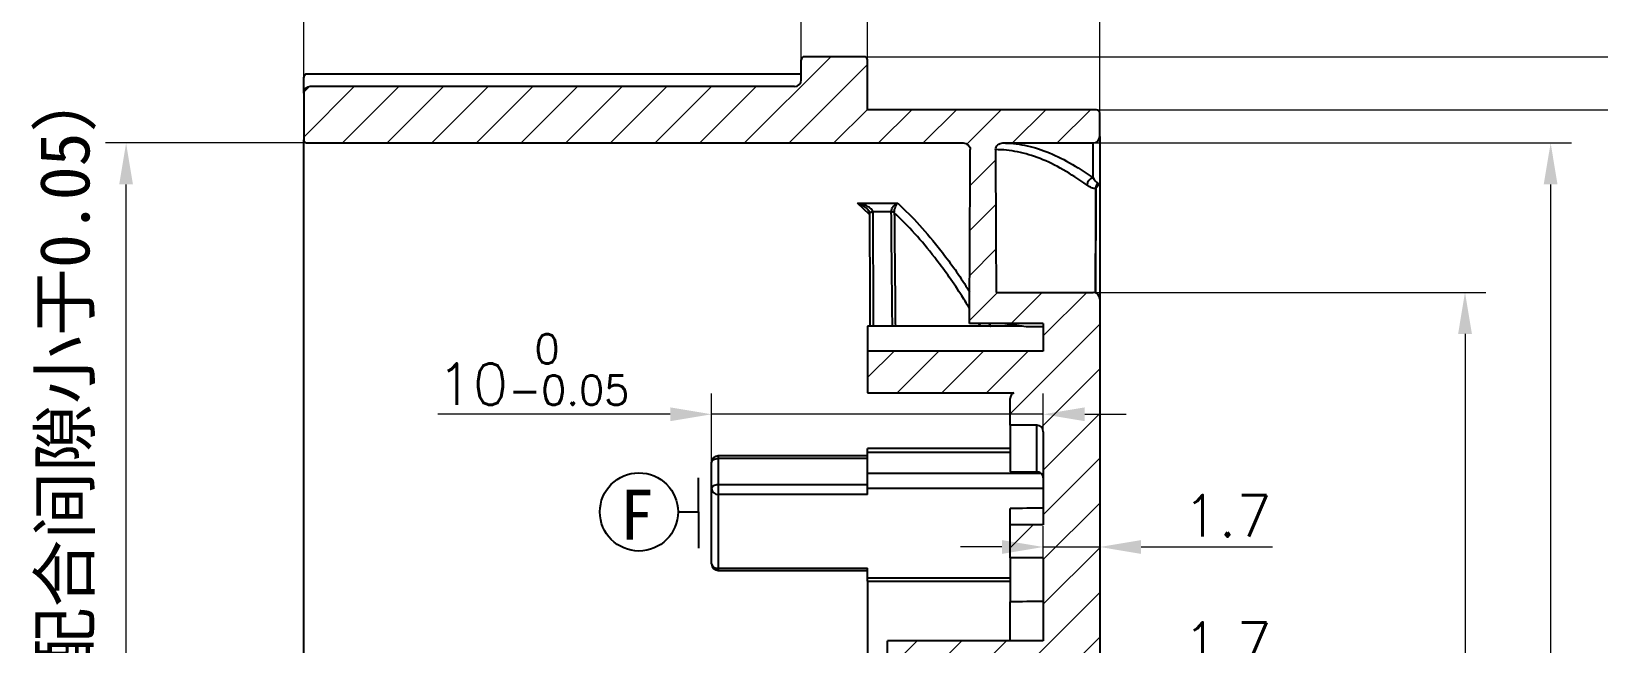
# Model space of a CAD drawing. Header units: millimetres. Extents: x 2517 to 6633, y 792 to 3241.
# Drawn here: x 3261.36 to 3308.62, y 1011.05 to 1029.49 of the extents above; entities that cross this region are included whole.
import ezdxf

# ---------------------------------------------------------------- set-up
doc = ezdxf.new("R2010")
doc.units = ezdxf.units.MM
for name, color, linetype, lineweight in [('填充', 3, 'Continuous', 9), ('实线', 7, 'Continuous', 25), ('尺寸标注', 2, 'Continuous', 9)]:
    doc.layers.add(name, color=color, linetype=linetype, lineweight=lineweight)
doc.styles.add('st', font='txt.shx')
doc.styles.get("Standard").update_dxf_attribs({"font": 'simfang.ttf'})
doc.dimstyles.new('st', dxfattribs={"dimscale": 0.5, "dimtxt": 2.5, "dimasz": 2.5, "dimexe": 1.25, "dimexo": 0, "dimtad": 1, "dimtoh": 1, "dimdsep": 46, "dimtxsty": 'st', "dimcen": 0, "dimclrd": 256, "dimclre": 256, "dimclrt": 3, "dimadec": 3, "dimazin": 2, "dimtfac": 1, "dimtmove": 0, "dimatfit": 1, "dimfxl": 1, "dimlwd": -1, "dimlwe": -1, "dimarcsym": 0})

# ---------------------------------------------------------------- blocks, each defined once
blk = doc.blocks.new('*D293')
at = {"layer": 'Defpoints', "color": 0, "ltscale": 0.1, "transparency": 16777216}
for p in [(3264.22, 1026.13), (3269.675, 1026.13), (3269.675, 984.13)]:
    blk.add_point(p, dxfattribs=at)
at = {"layer": '尺寸标注', "ltscale": 0.1, "transparency": 16777216}
for p, q in [((3269.675, 1026.13), (3263.595, 1026.13)), ((3264.22, 985.38), (3264.22, 1024.88)), ((3269.675, 984.13), (3263.595, 984.13))]:
    blk.add_line(p, q, dxfattribs=at)
for points in [[(3264.012, 1024.88), (3264.428, 1024.88), (3264.22, 1026.13)], [(3264.012, 985.38), (3264.428, 985.38), (3264.22, 984.13)]]:
    blk.add_solid(points, dxfattribs=at)
at = {"layer": '尺寸标注', "color": 3, "ltscale": 0.1, "transparency": 16777216, "insert": (3262.872, 991.025), "char_height": 1.25, "attachment_point": 5, "rotation": 90, "style": 'st'}
blk.add_mtext('%%c42{}{\\H0.71x;\\C3;\\S+0.05^ +0.02;}', dxfattribs=at)
blk = doc.blocks.new('*D294')
at = {"layer": 'Defpoints', "color": 0, "ltscale": 0.1, "transparency": 16777216}
for p in [(3293.475, 1027.13), (3312.386, 1027.13), (3293.475, 983.13)]:
    blk.add_point(p, dxfattribs=at)
at = {"layer": '尺寸标注', "ltscale": 0.1, "transparency": 16777216}
for p, q in [((3293.475, 1027.13), (3313.011, 1027.13)), ((3312.386, 984.38), (3312.386, 1025.88)), ((3293.475, 983.13), (3313.011, 983.13))]:
    blk.add_line(p, q, dxfattribs=at)
for points in [[(3312.178, 1025.88), (3312.595, 1025.88), (3312.386, 1027.13)], [(3312.178, 984.38), (3312.595, 984.38), (3312.386, 983.13)]]:
    blk.add_solid(points, dxfattribs=at)
at = {"layer": '尺寸标注', "color": 3, "ltscale": 0.1, "transparency": 16777216, "insert": (3311.039, 991.876), "char_height": 1.25, "attachment_point": 5, "rotation": 90, "style": 'st'}
blk.add_mtext('%%c44{}{\\H0.71x;\\C3;\\S-0.02^ -0.05;}', dxfattribs=at)
blk = doc.blocks.new('*D295')
at = {"layer": 'Defpoints', "color": 0, "ltscale": 0.1, "transparency": 16777216}
for p in [(3286.475, 1028.73), (3317.159, 1028.73), (3286.475, 981.53)]:
    blk.add_point(p, dxfattribs=at)
at = {"layer": '尺寸标注', "ltscale": 0.1, "transparency": 16777216}
for p, q in [((3286.475, 1028.73), (3317.784, 1028.73)), ((3317.159, 982.78), (3317.159, 1027.48)), ((3286.475, 981.53), (3317.784, 981.53))]:
    blk.add_line(p, q, dxfattribs=at)
for points in [[(3316.95, 1027.48), (3317.367, 1027.48), (3317.159, 1028.73)], [(3316.95, 982.78), (3317.367, 982.78), (3317.159, 981.53)]]:
    blk.add_solid(points, dxfattribs=at)
at = {"layer": '尺寸标注', "color": 3, "ltscale": 0.1, "transparency": 16777216, "insert": (3316.221, 1003.441), "char_height": 1.25, "attachment_point": 5, "rotation": 90, "style": 'st'}
blk.add_mtext('%%c47.2', dxfattribs=at)
blk = doc.blocks.new('*D296')
at = {"layer": 'Defpoints', "color": 0, "ltscale": 0.1, "transparency": 16777216}
for p in [(3293.375, 1021.63), (3293.361, 988.63), (3304.589, 988.63)]:
    blk.add_point(p, dxfattribs=at)
at = {"layer": '尺寸标注', "ltscale": 0.1, "transparency": 16777216}
for p, q in [((3293.375, 1021.63), (3305.214, 1021.63)), ((3304.589, 1020.38), (3304.589, 989.88)), ((3293.361, 988.63), (3305.214, 988.63))]:
    blk.add_line(p, q, dxfattribs=at)
for points in [[(3304.381, 1020.38), (3304.797, 1020.38), (3304.589, 1021.63)], [(3304.381, 989.88), (3304.797, 989.88), (3304.589, 988.63)]]:
    blk.add_solid(points, dxfattribs=at)
at = {"layer": '尺寸标注', "color": 3, "ltscale": 0.1, "transparency": 16777216, "insert": (3303.651, 1005.305), "char_height": 1.25, "attachment_point": 5, "rotation": 90, "style": 'st'}
blk.add_mtext('%%c33', dxfattribs=at)
blk = doc.blocks.new('*D297')
at = {"layer": 'Defpoints', "color": 0, "ltscale": 0.1, "transparency": 16777216}
for p in [(3293.375, 1026.13), (3293.375, 984.13), (3307.171, 984.13)]:
    blk.add_point(p, dxfattribs=at)
at = {"layer": '尺寸标注', "ltscale": 0.1, "transparency": 16777216}
for p, q in [((3293.375, 1026.13), (3307.796, 1026.13)), ((3307.171, 1024.88), (3307.171, 985.38)), ((3293.375, 984.13), (3307.796, 984.13))]:
    blk.add_line(p, q, dxfattribs=at)
for points in [[(3306.962, 1024.88), (3307.379, 1024.88), (3307.171, 1026.13)], [(3306.962, 985.38), (3307.379, 985.38), (3307.171, 984.13)]]:
    blk.add_solid(points, dxfattribs=at)
at = {"layer": '尺寸标注', "color": 3, "ltscale": 0.1, "transparency": 16777216, "insert": (3306.233, 1005.341), "char_height": 1.25, "attachment_point": 5, "rotation": 90, "style": 'st'}
blk.add_mtext('%%c42', dxfattribs=at)
blk = doc.blocks.new('*D298')
at = {"layer": 'Defpoints', "color": 0, "ltscale": 0.1, "transparency": 16777216}
for p in [(3293.575, 1036.187), (3286.575, 1028.63), (3293.575, 1027.03)]:
    blk.add_point(p, dxfattribs=at)
at = {"layer": '尺寸标注', "ltscale": 0.1, "transparency": 16777216}
for p, q in [((3286.575, 1028.63), (3286.575, 1036.812)), ((3293.575, 1027.03), (3293.575, 1036.812)), ((3287.825, 1036.187), (3292.325, 1036.187))]:
    blk.add_line(p, q, dxfattribs=at)
for points in [[(3287.825, 1036.396), (3287.825, 1035.979), (3286.575, 1036.187)], [(3292.325, 1036.396), (3292.325, 1035.979), (3293.575, 1036.187)]]:
    blk.add_solid(points, dxfattribs=at)
at = {"layer": '尺寸标注', "color": 3, "ltscale": 0.1, "transparency": 16777216, "insert": (3290.644, 1037.125), "char_height": 1.25, "attachment_point": 5, "style": 'st'}
blk.add_mtext('7', dxfattribs=at)
blk = doc.blocks.new('*D299')
at = {"layer": 'Defpoints', "color": 0, "ltscale": 0.1, "transparency": 16777216}
for p in [(3284.575, 1036.16), (3284.575, 1028.63), (3286.575, 1028.63)]:
    blk.add_point(p, dxfattribs=at)
at = {"layer": '尺寸标注', "ltscale": 0.1, "transparency": 16777216}
for p, q in [((3284.575, 1028.63), (3284.575, 1036.785)), ((3286.575, 1028.63), (3286.575, 1036.785)), ((3283.325, 1036.16), (3282.075, 1036.16)), ((3286.575, 1036.16), (3284.575, 1036.16)), ((3287.825, 1036.16), (3289.075, 1036.16))]:
    blk.add_line(p, q, dxfattribs=at)
for points in [[(3283.325, 1036.368), (3283.325, 1035.951), (3284.575, 1036.16)], [(3287.825, 1036.368), (3287.825, 1035.951), (3286.575, 1036.16)]]:
    blk.add_solid(points, dxfattribs=at)
at = {"layer": '尺寸标注', "color": 3, "ltscale": 0.1, "transparency": 16777216, "insert": (3285.575, 1037.097), "char_height": 1.25, "attachment_point": 5, "style": 'st'}
blk.add_mtext('2', dxfattribs=at)
blk = doc.blocks.new('*D300')
at = {"layer": 'Defpoints', "color": 0, "ltscale": 0.1, "transparency": 16777216}
for p in [(3269.575, 1038.45), (3269.575, 1028.103), (3293.575, 1027.03)]:
    blk.add_point(p, dxfattribs=at)
at = {"layer": '尺寸标注', "ltscale": 0.1, "transparency": 16777216}
for p, q in [((3269.575, 1028.103), (3269.575, 1039.075)), ((3293.575, 1027.03), (3293.575, 1039.075)), ((3292.325, 1038.45), (3270.825, 1038.45))]:
    blk.add_line(p, q, dxfattribs=at)
for points in [[(3270.825, 1038.659), (3270.825, 1038.242), (3269.575, 1038.45)], [(3292.325, 1038.659), (3292.325, 1038.242), (3293.575, 1038.45)]]:
    blk.add_solid(points, dxfattribs=at)
at = {"layer": '尺寸标注', "color": 3, "ltscale": 0.1, "transparency": 16777216, "insert": (3280.903, 1039.388), "char_height": 1.25, "attachment_point": 5, "style": 'st'}
blk.add_mtext('24', dxfattribs=at)
blk = doc.blocks.new('*D303')
at = {"layer": 'Defpoints', "color": 0, "ltscale": 0.1, "transparency": 16777216}
for p in [(3291.875, 1013.63), (3293.575, 1013.961), (3293.575, 1013.63)]:
    blk.add_point(p, dxfattribs=at)
at = {"layer": '尺寸标注', "ltscale": 0.1, "transparency": 16777216}
for p, q in [((3291.875, 1013.63), (3291.875, 1014.586)), ((3293.575, 1013.63), (3293.575, 1014.586)), ((3290.625, 1013.961), (3289.375, 1013.961)), ((3291.875, 1013.961), (3293.575, 1013.961)), ((3294.825, 1013.961), (3298.783, 1013.961))]:
    blk.add_line(p, q, dxfattribs=at)
for points in [[(3290.625, 1014.169), (3290.625, 1013.752), (3291.875, 1013.961)], [(3294.825, 1014.169), (3294.825, 1013.752), (3293.575, 1013.961)]]:
    blk.add_solid(points, dxfattribs=at)
at = {"layer": '尺寸标注', "color": 3, "ltscale": 0.1, "transparency": 16777216, "insert": (3297.429, 1014.898), "char_height": 1.25, "attachment_point": 5, "style": 'st'}
blk.add_mtext('1.7', dxfattribs=at)
blk = doc.blocks.new('*D310')
at = {"layer": 'Defpoints', "color": 0, "ltscale": 0.1, "transparency": 16777216}
for p in [(3291.875, 1017.958), (3281.875, 1016.504), (3291.875, 1016.504)]:
    blk.add_point(p, dxfattribs=at)
at = {"layer": '尺寸标注', "ltscale": 0.1, "transparency": 16777216}
for p, q in [((3281.875, 1016.504), (3281.875, 1018.583)), ((3291.875, 1016.504), (3291.875, 1018.583)), ((3280.625, 1017.958), (3273.621, 1017.958)), ((3291.875, 1017.958), (3281.875, 1017.958)), ((3293.125, 1017.958), (3294.375, 1017.958))]:
    blk.add_line(p, q, dxfattribs=at)
for points in [[(3280.625, 1018.166), (3280.625, 1017.75), (3281.875, 1017.958)], [(3293.125, 1018.166), (3293.125, 1017.75), (3291.875, 1017.958)]]:
    blk.add_solid(points, dxfattribs=at)
at = {"layer": '尺寸标注', "color": 3, "ltscale": 0.1, "transparency": 16777216, "insert": (3276.498, 1019.306), "char_height": 1.25, "attachment_point": 5, "style": 'st'}
blk.add_mtext('10{}{\\H0.71x;\\C3;\\S 0^ -0.05;}', dxfattribs=at)
blk = doc.blocks.new('*D413')
at = {"layer": 'Defpoints', "color": 0, "ltscale": 0.1, "transparency": 16777216}
for p in [(3293.575, 1010.126), (3291.875, 1005.13), (3293.575, 1005.13)]:
    blk.add_point(p, dxfattribs=at)
at = {"layer": '实线', "ltscale": 0.1, "transparency": 16777216}
for p, q in [((3291.875, 1005.13), (3291.875, 1010.751)), ((3293.575, 1005.13), (3293.575, 1010.751)), ((3290.625, 1010.126), (3289.375, 1010.126)), ((3291.875, 1010.126), (3293.575, 1010.126)), ((3294.825, 1010.126), (3298.783, 1010.126))]:
    blk.add_line(p, q, dxfattribs=at)
for points in [[(3290.625, 1010.334), (3290.625, 1009.917), (3291.875, 1010.126)], [(3294.825, 1010.334), (3294.825, 1009.917), (3293.575, 1010.126)]]:
    blk.add_solid(points, dxfattribs=at)
at = {"layer": '实线', "color": 3, "ltscale": 0.1, "transparency": 16777216, "insert": (3297.429, 1011.063), "char_height": 1.25, "attachment_point": 5, "style": 'st'}
blk.add_mtext('1.7', dxfattribs=at)

msp = doc.modelspace()

# ---------------------------------------------------------------- hatches: boundary and pattern name
at = {"layer": '填充'}
h = msp.add_hatch(dxfattribs=at)
h.set_pattern_fill('ANSI31', color=256, scale=0.3, style=0)
h.set_pattern_definition([(45, (-11.3704, -40.1064), (-0.6735192, 0.6735192), [])])
edge = h.paths.add_edge_path()
edge.add_spline(control_points=[(3290.4349, 1025.9291), (3290.4349, 1025.9503), (3290.4385, 1025.9719), (3290.4455, 1025.9919), (3290.4526, 1026.0119), (3290.4631, 1026.031), (3290.4762, 1026.0477), (3290.4896, 1026.0649), (3290.5061, 1026.08), (3290.5242, 1026.0922), (3290.5436, 1026.1052), (3290.5653, 1026.1151), (3290.5877, 1026.1214), (3290.6079, 1026.1271), (3290.6291, 1026.13), (3290.6502, 1026.13)], knot_values=[0, 0, 0, 0, 0.0000637, 0.0000637, 0.0000637, 0.0001272, 0.0001272, 0.0001272, 0.0001927, 0.0001927, 0.0001927, 0.0002625, 0.0002625, 0.0002625, 0.0003253, 0.0003253, 0.0003253, 0.0003253], weights=[1, 1, 1, 1, 1, 1, 1, 1, 1, 1, 1, 1, 1, 1, 1, 1], degree=3, periodic=0)
edge.add_line((3290.6502, 1026.13), (3293.3751, 1026.13))
edge.add_arc((3293.3751, 1026.33), 0.2, 270, 360)
edge.add_line((3293.5751, 1026.33), (3293.5751, 1027.03))
edge.add_arc((3293.4751, 1027.03), 0.1, 360, 450)
edge.add_line((3293.4751, 1027.13), (3286.5751, 1027.13))
edge.add_line((3286.5751, 1027.13), (3286.5751, 1028.63))
edge.add_arc((3286.4751, 1028.63), 0.1, 0, 90)
edge.add_line((3286.4751, 1028.73), (3284.6751, 1028.73))
edge.add_arc((3284.6751, 1028.63), 0.1, 90, 180)
edge.add_line((3284.5751, 1028.63), (3284.5751, 1028.03))
edge.add_arc((3284.3751, 1028.03), 0.2, -90, 0, ccw=False)
edge.add_line((3284.3751, 1027.83), (3269.7751, 1027.83))
edge.add_arc((3269.7751, 1027.63), 0.2, 90, 180)
edge.add_line((3269.5751, 1027.63), (3269.5751, 1026.23))
edge.add_arc((3269.6751, 1026.23), 0.1, 180, 270)
edge.add_line((3269.6751, 1026.13), (3289.457, 1026.13))
edge.add_spline(control_points=[(3289.457, 1026.13), (3289.4825, 1026.13), (3289.5084, 1026.1257), (3289.5325, 1026.1173), (3289.5566, 1026.1089), (3289.5796, 1026.0962), (3289.5993, 1026.08), (3289.6183, 1026.0644), (3289.6348, 1026.0452), (3289.647, 1026.0238), (3289.6583, 1026.0041), (3289.6663, 1025.9819), (3289.6699, 1025.9594), (3289.6715, 1025.9494), (3289.6723, 1025.9392), (3289.6722, 1025.9291)], knot_values=[0, 0, 0, 0, 0.0000765, 0.0000765, 0.0000765, 0.0001532, 0.0001532, 0.0001532, 0.0002269, 0.0002269, 0.0002269, 0.0002953, 0.0002953, 0.0002953, 0.0003253, 0.0003253, 0.0003253, 0.0003253], weights=[1, 1, 1, 1, 1, 1, 1, 1, 1, 1, 1, 1, 1, 1, 1, 1], degree=3, periodic=0)
edge.add_spline(control_points=[(3289.6722, 1025.9291), (3289.6679, 1024.9556), (3289.6635, 1023.9821), (3289.659, 1023.0087), (3289.6553, 1022.2372), (3289.6516, 1021.4656), (3289.6477, 1020.6941)], knot_values=[0.0000613, 0.0000613, 0.0000613, 0.0000613, 0.0029817, 0.0029817, 0.0029817, 0.0052963, 0.0052963, 0.0052963, 0.0052963], weights=[1, 1, 1, 1, 1, 1, 1], degree=3, periodic=0)
edge.add_line((3289.6477, 1020.6941), (3291.8751, 1020.6941))
edge.add_line((3291.8751, 1020.6941), (3291.8751, 1019.8601))
edge.add_line((3291.8751, 1019.8601), (3286.5751, 1019.8601))
edge.add_line((3286.5751, 1019.8601), (3286.5751, 1018.6075))
edge.add_line((3286.5751, 1018.6075), (3290.983, 1018.6075))
edge.add_arc((3291.0751, 1018.43), 0.2, 117.42016, 180)
edge.add_line((3290.8751, 1018.43), (3290.8751, 1017.63))
edge.add_line((3290.8751, 1017.63), (3291.6751, 1017.63))
edge.add_arc((3291.6751, 1017.43), 0.2, 0, 90, ccw=False)
edge.add_line((3291.8751, 1017.43), (3291.8751, 1014.63))
edge.add_line((3291.8751, 1014.63), (3290.8751, 1014.63))
edge.add_line((3290.8751, 1014.63), (3290.8751, 1013.63))
edge.add_line((3290.8751, 1013.63), (3291.8751, 1013.63))
edge.add_line((3291.8751, 1013.63), (3291.8751, 1011.13))
edge.add_line((3291.8751, 1011.13), (3287.1751, 1011.13))
edge.add_line((3287.1751, 1011.13), (3287.1751, 1009.4895))
edge.add_line((3287.1751, 1009.4895), (3287.8411, 1009.105))
edge.add_line((3287.8411, 1009.105), (3291.8751, 1009.105))
edge.add_line((3291.8751, 1009.105), (3291.8751, 1008.38))
edge.add_arc((3292.0751, 1008.38), 0.2, 180, 270)
edge.add_line((3292.0751, 1008.18), (3293.3751, 1008.18))
edge.add_arc((3293.3751, 1008.38), 0.2, 270, 360)
edge.add_line((3293.5751, 1008.38), (3293.5751, 1021.43))
edge.add_arc((3293.3751, 1021.43), 0.2, 360, 450)
edge.add_line((3293.3751, 1021.63), (3290.4528, 1021.63))
edge.add_line((3290.4528, 1021.63), (3290.4349, 1025.9291))

# ---------------------------------------------------------------- linework, layer by layer
at = {"layer": '实线'}
for p, q in [((3284.5751, 1028.03), (3284.5751, 1028.63)), ((3286.4751, 1028.73), (3284.6751, 1028.73)), ((3286.5751, 1027.13), (3286.5751, 1028.63)), ((3269.5751, 1027.63), (3269.5751, 1028.103)), ((3269.5768, 1028.1112), (3269.5767, 1028.103)), ((3284.5751, 1028.2078), (3269.6805, 1028.2078)), ((3284.3751, 1027.83), (3269.7751, 1027.83)), ((3269.5751, 1027.63), (3269.5751, 1026.23)), ((3293.4751, 1027.13), (3286.5751, 1027.13)), ((3293.5751, 1026.33), (3293.5751, 1027.03)), ((3269.5751, 984.03), (3269.5751, 1026.23)), ((3269.6751, 1026.13), (3289.457, 1026.13)), ((3290.6502, 1026.13), (3293.3751, 1026.13)), ((3293.3751, 1025.0768), (3293.3751, 1026.13)), ((3293.5751, 1026.33), (3293.5751, 1021.43)), ((3293.4584, 1021.6105), (3293.4702, 1024.7702)), ((3286.2689, 1024.3221), (3287.4851, 1024.3221)), ((3286.6353, 1023.9728), (3286.2689, 1024.3221)), ((3287.291, 1024.0563), (3286.7351, 1024.0563)), ((3290.4528, 1021.63), (3293.3751, 1021.63)), ((3293.5751, 1021.43), (3293.5751, 1008.38)), ((3291.2403, 1020.6149), (3286.5751, 1020.6149)), ((3286.5751, 1020.6149), (3286.5751, 1019.8601)), ((3291.8751, 1020.6941), (3289.6477, 1020.6941)), ((3289.9775, 1020.6149), (3289.9286, 1020.6941)), ((3290.7158, 1020.6941), (3291.3545, 1020.5976)), ((3291.3545, 1020.5976), (3291.8751, 1020.5976)), ((3291.8751, 1020.6941), (3291.8751, 1019.8601)), ((3286.5751, 1019.8601), (3286.5751, 1018.6075)), ((3291.8751, 1019.8601), (3286.5751, 1019.8601)), ((3286.5751, 1018.6075), (3290.983, 1018.6075)), ((3290.8751, 1017.63), (3290.8751, 1018.43)), ((3291.6751, 1017.63), (3290.8751, 1017.63)), ((3290.8751, 1017.63), (3290.8751, 1016.2214)), ((3291.6751, 1016.2214), (3291.6751, 1017.63)), ((3291.8751, 1017.43), (3291.8751, 1014.63)), ((3290.8751, 1016.9294), (3286.5751, 1016.9294)), ((3286.5751, 1016.8182), (3286.5751, 1016.9294)), ((3281.8751, 1015.7188), (3281.8751, 1016.5037)), ((3286.5751, 1016.7037), (3282.0751, 1016.7037)), ((3282.0751, 1016.7037), (3282.0751, 1016.6296)), ((3282.0751, 1016.6296), (3282.0751, 1015.8446)), ((3286.5751, 1016.6296), (3282.0751, 1016.6296)), ((3286.5751, 1016.8182), (3290.8751, 1016.8182)), ((3286.5751, 1016.187), (3286.5751, 1016.8182)), ((3286.5751, 1015.7353), (3286.5751, 1016.187)), ((3286.5751, 1016.187), (3291.7993, 1016.187)), ((3290.8751, 1016.2214), (3291.6751, 1016.2214)), ((3281.8751, 1013.4532), (3281.8751, 1015.7188)), ((3282.0751, 1015.8446), (3282.0751, 1015.5466)), ((3282.0751, 1015.8446), (3286.5751, 1015.8446)), ((3282.0751, 1015.5466), (3282.0751, 1013.3179)), ((3286.5751, 1015.5466), (3282.0751, 1015.5466)), ((3286.5751, 1015.7353), (3291.8751, 1015.7353)), ((3286.5751, 1015.5466), (3286.5751, 1015.7353)), ((3290.8751, 1014.63), (3290.8751, 1015.1208)), ((3291.8751, 1014.63), (3290.8751, 1014.63)), ((3290.8751, 1013.63), (3290.8751, 1014.63)), ((3291.8751, 1013.63), (3290.8751, 1013.63)), ((3290.8751, 1013.63), (3290.8751, 1012.3098)), ((3291.8751, 1013.63), (3291.8751, 1011.13)), ((3282.0751, 1013.3179), (3286.5751, 1013.3179)), ((3282.0751, 1013.3179), (3282.0751, 1013.2532)), ((3282.0751, 1013.2532), (3286.5751, 1013.2532)), ((3286.5751, 1013.0333), (3286.5751, 1013.3179)), ((3286.5751, 1012.9292), (3286.5751, 1013.0333)), ((3286.5751, 1013.0333), (3290.8751, 1013.0333)), ((3286.5751, 1012.9292), (3290.8751, 1012.9292)), ((3286.5751, 1012.9292), (3286.5751, 1010.4532)), ((3290.8751, 1011.13), (3290.8751, 1012.3098)), ((3287.1751, 1009.605), (3287.1751, 1011.13)), ((3291.8751, 1011.13), (3287.1751, 1011.13))]:
    msp.add_line(p, q, dxfattribs=at)
at = {"layer": '实线', "color": 1, "ltscale": 0.1}
for p, q in [((3281.4765, 1015.0164), (3281.4765, 1016.0445)), ((3280.8615, 1015.0164), (3281.4765, 1015.0164)), ((3281.4765, 1015.0164), (3281.4765, 1013.9211))]:
    msp.add_line(p, q, dxfattribs=at)
at = {"layer": '实线', "flags": 128}
for points in [[(3290.4349, 1025.9291), (3290.4457, 1023.3378), (3290.4528, 1021.63)], [(3286.6351, 1024.0149), (3286.6354, 1024.018), (3286.6403, 1024.0281), (3286.6511, 1024.0374), (3286.6671, 1024.0454), (3286.6873, 1024.0514), (3286.7104, 1024.0552), (3286.7351, 1024.0566)], [(3286.6351, 1024.0146), (3286.6354, 1024.0177), (3286.6403, 1024.0279), (3286.6511, 1024.0372), (3286.6671, 1024.0451), (3286.6873, 1024.0512), (3286.7104, 1024.055), (3286.7351, 1024.0563)], [(3281.8751, 1016.5037), (3281.8789, 1016.5283), (3281.8903, 1016.5519), (3281.9088, 1016.5737), (3281.9336, 1016.5927), (3281.9639, 1016.6084), (3281.9985, 1016.62), (3282.036, 1016.6272), (3282.0751, 1016.6296)], [(3281.8751, 1015.7188), (3281.8789, 1015.7433), (3281.8903, 1015.7669), (3281.9088, 1015.7887), (3281.9336, 1015.8078), (3281.9639, 1015.8234), (3281.9985, 1015.8351), (3282.036, 1015.8422), (3282.0751, 1015.8446)]]:
    msp.add_lwpolyline(points, dxfattribs=at)
at = {"layer": '实线', "color": 1, "ltscale": 0.1}
msp.add_circle((3279.6834, 1015.0164), 1.1781, dxfattribs=at)
at = {"layer": '实线'}
for centre, radius, start, end in [((3284.6751, 1028.63), 0.1, 90, 180), ((3286.4751, 1028.63), 0.1, 0, 90), ((3269.7751, 1027.63), 0.2, 90, 180), ((3269.6713, 1028.1082), 0.0948, 150.38213, 179.23648), ((3284.3751, 1028.03), 0.2, 270, 0), ((3293.4751, 1027.03), 0.1, 0, 90), ((3269.6751, 1026.23), 0.1, 180, 270), ((3293.3751, 1026.33), 0.2, 270, 0), ((3293.4121, 1024.8598), 0.2201, 99.70177, 179.64717), ((3293.6674, 1024.7907), 0.208, 139.3067, 188.72861), ((3287.3015, 1023.9116), 0.1451, 56.15344, 94.11901), ((3287.3022, 1023.9108), 0.1446, 56.3762, 94.43581), ((3293.3751, 1021.43), 0.2, 0, 90), ((3291.0751, 1018.43), 0.2, 117.42016, 180), ((3291.6751, 1017.43), 0.2, 0, 90), ((3282.0751, 1016.5037), 0.2, 90, 180), ((3282.0621, 1015.7338), 0.1877, 184.59571, 273.95536), ((3282.0751, 1013.4532), 0.2, 180, 270), ((3282.0479, 1013.4933), 0.1775, 193.04353, 278.7855)]:
    msp.add_arc(centre, radius, start, end, dxfattribs=at)
for centre, major_axis, ratio, start_param, end_param in [((3269.7751, 1028.0078), (-0.0964, 0.1996), 0.132514, 6.2192442, 6.4309112), ((3234.5851, 1005.13), (693.2085, 7.6162), 0.0135635, 1.4879083, 1.4893557), ((3234.5851, 1005.13), (486.9647, 5.3502), 0.0135635, 1.4527272, 1.4547948)]:
    msp.add_ellipse(centre, major_axis=major_axis, ratio=ratio, start_param=start_param, end_param=end_param, dxfattribs=at)
for points in [[(3269.5751, 1028.103), (3269.5751, 1028.1052), (3269.5755, 1028.1073), (3269.5765, 1028.1094)], [(3293.3751, 1025.0768), (3293.4198, 1025.0127), (3293.4651, 1024.9565), (3293.5097, 1024.9263)], [(3286.7351, 1024.0566), (3286.7351, 1024.0565), (3286.7351, 1024.0564), (3286.7351, 1024.0563)], [(3287.291, 1024.055), (3287.291, 1024.0554), (3287.291, 1024.0559), (3287.291, 1024.0563)], [(3287.3823, 1024.0321), (3287.3823, 1024.0318), (3287.3823, 1024.0315), (3287.3823, 1024.0312)], [(3291.7993, 1016.187), (3291.7641, 1016.2092), (3291.7203, 1016.2214), (3291.6751, 1016.2214)], [(3291.8751, 1016.0434), (3291.8751, 1016.104), (3291.8469, 1016.1571), (3291.7993, 1016.187)]]:
    msp.add_open_spline(points, degree=3, dxfattribs=at)
for points, knots in [([(3269.6832, 1028.2065), (3269.6749, 1028.2067), (3269.6545, 1028.2071), (3269.6225, 1028.1932), (3269.6001, 1028.1731), (3269.5911, 1028.1586), (3269.5889, 1028.155)], [0, 0, 0, 0, 0.22429297, 0.55035474, 0.88884781, 1, 1, 1, 1]), ([(3289.457, 1026.13), (3289.512, 1026.13), (3289.566, 1026.1103), (3289.6472, 1026.0372), (3289.6725, 1025.9842), (3289.6722, 1025.9291)], [0, 0, 0, 0, 0.5, 0.5, 1, 1, 1, 1]), ([(3289.6477, 1020.6941), (3289.6516, 1021.4656), (3289.6553, 1022.2372), (3289.659, 1023.0087), (3289.6635, 1023.9821), (3289.6679, 1024.9556), (3289.6722, 1025.9291)], [0.0006671566, 0.0006671566, 0.0006671566, 0.0006671566, 0.0029817179, 0.0029817179, 0.0029817179, 0.0059021518, 0.0059021518, 0.0059021518, 0.0059021518]), ([(3290.4349, 1025.9291), (3290.4347, 1025.9841), (3290.4601, 1026.0373), (3290.5408, 1026.11), (3290.5952, 1026.13), (3290.6502, 1026.13)], [0, 0, 0, 0, 0.5, 0.5, 1, 1, 1, 1]), ([(3293.1921, 1024.8612), (3292.7025, 1025.2123), (3292.2371, 1025.48), (3291.5505, 1025.7498), (3291.3242, 1025.8174), (3290.8772, 1025.9069), (3290.6559, 1025.9292), (3290.4349, 1025.9291)], [0, 0, 0, 0, 0.5, 0.5, 0.75, 0.75, 1, 1, 1, 1]), ([(3290.6502, 1026.13), (3290.8684, 1026.13), (3291.0872, 1026.1081), (3291.529, 1026.0197), (3291.7527, 1025.953), (3292.4313, 1025.6869), (3292.8914, 1025.423), (3293.3751, 1025.0768)], [0, 0, 0, 0, 0.25, 0.25, 0.5, 0.5, 1, 1, 1, 1]), ([(3293.4618, 1024.7592), (3293.4183, 1024.7554), (3293.3736, 1024.7661), (3293.2834, 1024.8023), (3293.2377, 1024.8285), (3293.1921, 1024.8612)], [0, 0, 0, 0, 0.5, 0.5, 1, 1, 1, 1]), ([(3293.4465, 1021.6155), (3293.4487, 1021.9913), (3293.455, 1023.0391), (3293.4592, 1024.0871), (3293.4618, 1024.7592)], [0, 0, 0, 0, 0.35869287, 1, 1, 1, 1]), ([(3293.4706, 1024.7702), (3293.4705, 1024.7711), (3293.4703, 1024.7731), (3293.4678, 1024.7702), (3293.4642, 1024.7636), (3293.4618, 1024.7592)], [0, 0, 0, 0, 0.18231829, 0.44755973, 1, 1, 1, 1]), ([(3293.4707, 1024.7702), (3293.4707, 1024.7703), (3293.4691, 1024.7822), (3293.4734, 1024.799), (3293.4765, 1024.8115), (3293.4779, 1024.8144), (3293.4775, 1024.8137), (3293.4775, 1024.8136)], [0, 0, 0, 0, 0.0044597, 0.4754242, 0.7470192, 0.9831769, 1, 1, 1, 1]), ([(3293.5097, 1024.9263), (3293.5141, 1024.9219), (3293.5228, 1024.9132), (3293.5238, 1024.8884), (3293.5148, 1024.8514), (3293.4999, 1024.8127), (3293.4777, 1024.788), (3293.4717, 1024.7814)], [0, 0, 0, 0, 0.21245024, 0.42046128, 0.62088102, 0.89837565, 1, 1, 1, 1]), ([(3286.7351, 1024.0566), (3286.735, 1024.0792), (3286.7237, 1024.102), (3286.6942, 1024.1404), (3286.6758, 1024.157), (3286.6184, 1024.2011), (3286.576, 1024.2238), (3286.4473, 1024.2815), (3286.3585, 1024.3063), (3286.2689, 1024.3221)], [0, 0, 0, 0, 0.125, 0.125, 0.25, 0.25, 0.5, 0.5, 1, 1, 1, 1]), ([(3286.5615, 1024.1431), (3286.5607, 1024.144), (3286.5267, 1024.1844), (3286.4266, 1024.2484), (3286.3291, 1024.2997), (3286.2698, 1024.3217), (3286.2689, 1024.3221)], [0, 0, 0, 0, 0.0089569, 0.4076184, 0.9913554, 1, 1, 1, 1]), ([(3286.5532, 1024.1513), (3286.5711, 1024.133), (3286.5991, 1024.1042), (3286.6244, 1024.06), (3286.6333, 1024.0331), (3286.6354, 1024.0193), (3286.635, 1024.0153), (3286.635, 1024.015)], [0, 0, 0, 0, 0.4583064, 0.7203537, 0.869969, 0.9904328, 1, 1, 1, 1]), ([(3286.6352, 1024.0146), (3286.636, 1023.7032), (3286.6388, 1022.5699), (3286.6443, 1021.4367), (3286.6483, 1020.6149)], [0, 0, 0, 0, 0.27479866, 1, 1, 1, 1]), ([(3286.7351, 1024.0563), (3286.7376, 1023.1666), (3286.7407, 1022.0195), (3286.7458, 1020.8723), (3286.747, 1020.6149)], [0, 0, 0, 0, 0.77558438, 1, 1, 1, 1]), ([(3287.291, 1024.0563), (3287.2909, 1024.0855), (3287.2985, 1024.1172), (3287.3233, 1024.1752), (3287.3402, 1024.2018), (3287.3969, 1024.2714), (3287.4412, 1024.3036), (3287.4851, 1024.3221)], [0, 0, 0, 0, 0.25, 0.25, 0.5, 0.5, 1, 1, 1, 1]), ([(3287.3259, 1020.6149), (3287.323, 1020.8924), (3287.3112, 1022.0391), (3287.2997, 1023.1858), (3287.291, 1024.055)], [0, 0, 0, 0, 0.2420385, 1, 1, 1, 1]), ([(3287.3823, 1024.0321), (3287.3822, 1024.0613), (3287.3862, 1024.094), (3287.3993, 1024.155), (3287.4082, 1024.1838), (3287.4383, 1024.2605), (3287.4618, 1024.2982), (3287.4851, 1024.3221)], [0, 0, 0, 0, 0.25, 0.25, 0.5, 0.5, 1, 1, 1, 1]), ([(3287.3823, 1024.0312), (3287.3902, 1023.1627), (3287.4007, 1022.0238), (3287.411, 1020.8852), (3287.4135, 1020.6149)], [0, 0, 0, 0, 0.7625848, 1, 1, 1, 1]), ([(3289.6499, 1021.1452), (3289.5599, 1021.293), (3289.2153, 1021.8591), (3288.6692, 1022.6063), (3288.0057, 1023.4189), (3287.5904, 1023.8268), (3287.3823, 1024.0312)], [0, 0, 0, 0, 0.1240563, 0.4752122, 0.7370689, 1, 1, 1, 1]), ([(3287.4851, 1024.3221), (3287.7066, 1024.1087), (3288.1507, 1023.6809), (3288.8328, 1022.8432), (3289.3314, 1022.1678), (3289.6158, 1021.704), (3289.6523, 1021.6445)], [0, 0, 0, 0, 0.2932767, 0.5879233, 0.9471239, 1, 1, 1, 1]), ([(3290.2448, 1020.6853), (3290.2589, 1020.6636), (3290.2734, 1020.6414), (3290.2878, 1020.6155), (3290.2882, 1020.6149)], [0, 0, 0, 0, 0.9757129, 1, 1, 1, 1])]:
    msp.add_open_spline(points, degree=3, knots=knots, dxfattribs=at)

# ---------------------------------------------------------------- texts
at = {"layer": '实线', "insert": (3262.4632, 1014.1756), "char_height": 1.5, "width": 36.804944, "attachment_point": 5, "rotation": 90}
msp.add_mtext('（与后端盖配合间隙小于0.05）', dxfattribs=at)
at = {"layer": '实线', "color": 1, "insert": (3279.6207, 1014.9322), "char_height": 1.5, "width": 2.977465, "attachment_point": 5}
msp.add_mtext('F', dxfattribs=at)

# ---------------------------------------------------------------- dimensions: what is measured, and where the dimension line sits
at = {"layer": '实线', "ltscale": 0.1}
dim = msp.add_linear_dim(base=(3293.5751, 1010.1257), p1=(3291.8751, 1005.13), p2=(3293.5751, 1005.13), dimstyle='st', dxfattribs=at)
dim.commit()
dim.dimension.update_dxf_attribs({"geometry": '*D413', "text_midpoint": (3297.4292, 1010.1257), "dimtype": 160})
at = {"layer": '尺寸标注', "ltscale": 0.1}
for base, p1, p2, picture, middle in [((3269.5751, 1038.4502), (3293.5751, 1027.03), (3269.5751, 1028.103), '*D300', (3280.9034, 1038.4502)), ((3284.5751, 1036.1596), (3286.5751, 1028.63), (3284.5751, 1028.63), '*D299', (3285.5751, 1036.1596)), ((3293.5751, 1036.1874), (3286.5751, 1028.63), (3293.5751, 1027.03), '*D298', (3290.6441, 1036.1874)), ((3293.5751, 1013.9607), (3291.8751, 1013.63), (3293.5751, 1013.63), '*D303', (3297.4292, 1013.9607))]:
    dim = msp.add_linear_dim(base=base, p1=p1, p2=p2, dimstyle='st', dxfattribs=at)
    dim.commit()
    dim.dimension.update_dxf_attribs({"geometry": picture, "text_midpoint": middle, "dimtype": 160})
for base, p1, p2, picture, middle in [((3317.1588, 1028.73), (3286.4751, 981.53), (3286.4751, 1028.73), '*D295', (3317.1588, 1003.4409)), ((3307.1707, 984.13), (3293.3751, 1026.13), (3293.3751, 984.13), '*D297', (3307.1707, 1005.3414)), ((3304.5889, 988.63), (3293.3751, 1021.63), (3293.3608, 988.63), '*D296', (3304.5889, 1005.3047))]:
    dim = msp.add_linear_dim(base=base, p1=p1, p2=p2, angle=90, text='%%c<>', dimstyle='st', dxfattribs=at)
    dim.commit()
    dim.dimension.update_dxf_attribs({"geometry": picture, "text_midpoint": middle, "dimtype": 160})
for base, p1, p2, text, override, picture, middle in [((3312.3864, 1027.13), (3293.4751, 983.13), (3293.4751, 1027.13), '%%c<>{}{\\H0.71x;\\C3;\\S-0.02^ -0.05;}', {"dimtp": -0.02, "dimtm": 0.05, "dimtdec": 2, "dimtzin": 8}, '*D294', (3312.3864, 991.876)), ((3264.22, 1026.13), (3269.6751, 984.13), (3269.6751, 1026.13), '%%c<>{}{\\H0.71x;\\C3;\\S+0.05^ +0.02;}', {"dimtp": 0.05, "dimtm": -0.02, "dimtdec": 2, "dimtzin": 8}, '*D293', (3264.22, 991.0253))]:
    dim = msp.add_linear_dim(base=base, p1=p1, p2=p2, angle=90, text=text, dimstyle='st', override=override, dxfattribs=at)
    dim.commit()
    dim.dimension.update_dxf_attribs({"geometry": picture, "text_midpoint": middle, "dimtype": 160})
dim = msp.add_linear_dim(base=(3291.8751, 1017.9579), p1=(3281.8751, 1016.5037), p2=(3291.8751, 1016.5037), text='<>{}{\\H0.71x;\\C3;\\S 0^ -0.05;}', dimstyle='st', override={"dimtp": 0, "dimtm": 0.05, "dimtdec": 2, "dimtzin": 8}, dxfattribs=at)
dim.commit()
dim.dimension.update_dxf_attribs({"geometry": '*D310', "text_midpoint": (3276.498, 1017.9579), "dimtype": 160})

doc.saveas('drawing.dxf')
